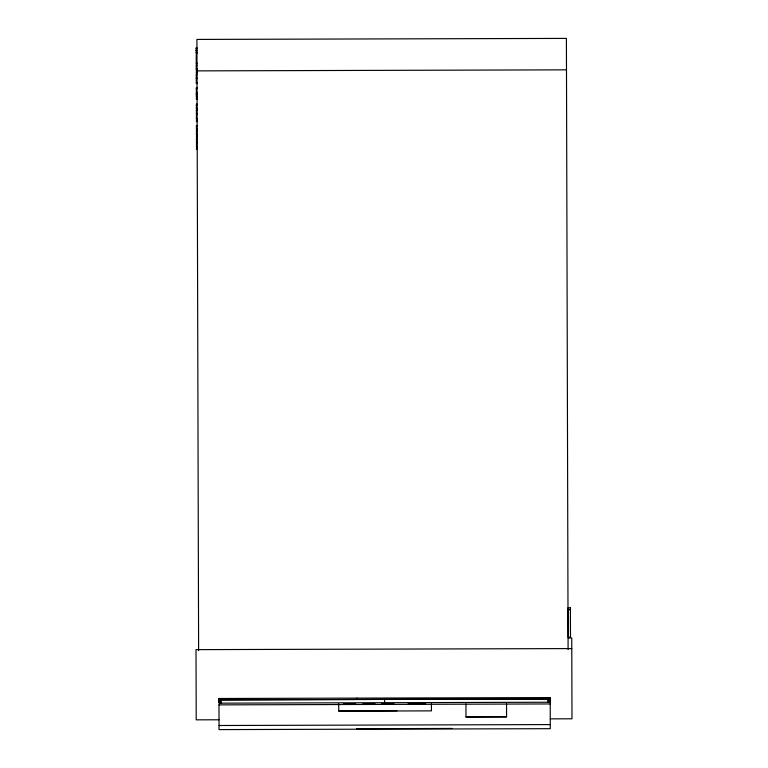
<?xml version="1.0" encoding="UTF-8"?>
<svg xmlns="http://www.w3.org/2000/svg" width="768" height="768" viewBox="0 0 768 768"><rect width="100%" height="100%" fill="white"/><g stroke="black" fill="none" stroke-linecap="round" stroke-linejoin="round"><path stroke-width="1.15" d="M549.965 702.106C552.288 696.557 546.71 695.434 548.256 702.24L220.982 703.152C217.718 704.323 217.603 697.344 220.973 698.486L549.955 697.574L549.965 702.106L548.515 702.24M343.382 703.978L355.709 703.939M362.803 703.92L375.13 703.891M381.629 703.872L393.955 703.834M220.08 699.869L220.973 699.869M196.934 47.645L196.224 47.645L196.234 53.558L196.954 53.549M196.224 48.509L196.934 48.499M196.224 48.902L196.934 48.893M196.234 50.285L196.944 50.285M196.234 50.621L196.944 50.621M196.234 50.842L196.944 50.842M196.234 52.282L196.944 52.282M196.234 52.637L196.954 52.637M196.262 63.139L196.982 63.139M196.982 64.013L196.262 64.013L196.253 59.674M196.272 65.798L196.982 65.798M196.282 68.534L196.992 68.534M196.282 69.235L196.992 69.283M196.992 69.379L196.282 69.379L196.272 64.915M197.002 70.272L196.282 70.282L196.291 71.146L197.002 71.146M197.002 70.877L566.486 69.85M197.002 72.442L196.291 72.442L196.291 73.315L197.002 73.315M196.301 75.12L197.011 75.12M196.301 77.856L197.021 77.856M196.31 78.605L197.021 78.547M197.021 78.701L196.31 78.701L196.291 74.237M196.32 82.694L197.03 82.685M197.03 83.558L196.32 83.558L196.31 79.229M197.05 87.782L196.33 87.782L196.349 92.122M196.339 88.656L197.05 88.646M197.059 92.419L196.349 92.419L196.358 97.085L197.069 97.085M196.349 93.37L197.059 93.36M196.349 94.301L197.069 94.301M196.349 94.771L197.069 94.771M196.358 96.182L197.069 96.173M197.078 98.237L196.358 98.237L196.368 99.341L197.078 99.341M197.088 104.122L196.378 104.122L196.397 109.133L197.107 109.123M196.378 105.043L197.098 105.043M196.387 108.211L197.107 108.211M196.397 110.515L197.107 110.515M196.406 113.347L197.117 113.347M197.117 114.211L196.406 114.211L196.397 110.093M196.416 118.541L197.136 118.541M197.136 119.414L196.426 119.414L196.406 115.075M196.426 120.691L197.136 120.634M196.426 121.565L197.136 121.555M197.155 125.443L196.435 125.453L196.454 130.262L197.165 130.262M196.435 125.616L197.155 125.616M196.445 126.442L197.155 126.442M196.445 129.139L197.165 129.139M196.454 130.166L197.165 130.166M196.454 131.165L197.165 131.155M196.464 133.987L197.174 133.987M197.174 134.851L196.464 134.851L196.454 130.742M197.184 136.09L196.464 136.032L196.474 137.03L197.184 136.963M197.184 138.24L196.474 138.24L196.483 142.31L197.194 142.301M196.474 139.114L197.194 139.114M196.483 141.437L197.194 141.437M196.493 143.587L197.203 143.587M196.493 146.419L197.213 146.419M197.213 147.283L196.502 147.283L196.483 143.165M197.213 148.522L196.502 148.522L196.502 149.395L197.222 149.395M568.09 609.734L570.413 609.734M568.205 637.958L571.757 637.949L571.987 718.8L550.262 718.858M571.786 648.586L196.013 649.632L196.214 719.846L219.024 719.779M219.206 698.496L220.358 698.506L220.368 703.142M218.957 699.869L550.214 698.947M220.368 699.888L548.803 698.957M367.171 703.872L363.571 704.093M425.616 703.92L408.144 703.795M218.976 704.87L550.214 703.949M338.736 710.947L396.979 710.784M465.984 716.918L506.573 716.803M219.034 725.501L550.272 724.579M356.563 728.717L452.227 728.448M218.966 702.922L218.995 698.496M568.099 649.603L566.4 38.4L196.915 39.427L198.614 650.63M550.205 697.574L550.176 702.038M550.214 703.728L550.282 728.678L219.053 729.6L218.976 704.65M549.792 697.574L549.802 702.134M549.59 697.574L549.6 702.163M549.35 697.574L549.36 702.192M549.082 697.574L549.101 702.211M548.803 697.574L548.813 702.23M548.246 697.574L548.256 702.24M506.534 703.805L506.573 716.861L465.984 716.976L465.946 703.91M431.424 703.555L431.443 710.87L338.736 711.13L338.717 703.814M384.614 699.408L384.624 702.701M357.014 698.112L357.014 699.494M354.931 704.112L344.15 704.141M220.973 698.486L220.982 703.152M220.656 698.496L220.675 703.152M220.07 698.486L220.09 703.123M219.811 698.496L219.821 703.104M219.571 698.496L219.59 703.085M219.37 698.496L219.379 703.056M219.082 698.496L219.216 703.027M196.243 54.518L196.253 59.136M196.426 120.634L196.426 121.622M570.403 607.805L568.09 607.814L568.166 637.21L570.49 637.2L570.403 607.805"/></g></svg>
